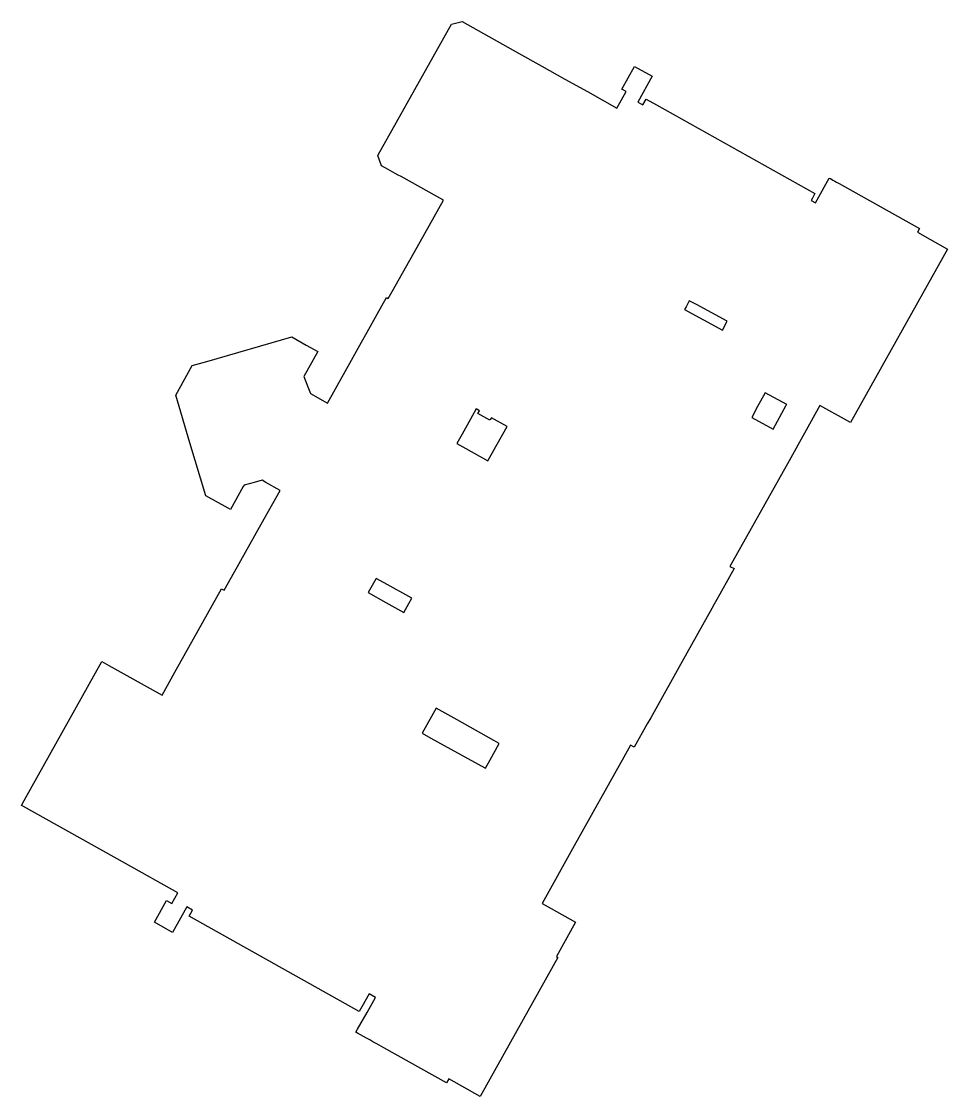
# Model space of a CAD drawing. Extents: x 993905 to 994857, y 222677 to 223782.
import ezdxf

# ---------------------------------------------------------------- set-up
doc = ezdxf.new("R2010")
doc.units = 21
doc.layers.add('PUBLIC_FOOTPRINT', color=4, linetype='Continuous')

msp = doc.modelspace()

# ---------------------------------------------------------------- linework, layer by layer
at = {"layer": 'PUBLIC_FOOTPRINT'}
for points in [[(994486.6, 223710.2), (994516.7, 223693.3), (994526.3, 223710.5), (994522.1, 223712.9), (994535.1, 223736.2), (994553.2, 223726), (994538.3, 223699.5), (994543.7, 223696.5), (994547.1, 223702.5), (994557.7, 223696.6), (994720.5, 223605.5), (994717.9, 223600.8), (994716.6, 223598.4), (994721, 223595.9), (994722.7, 223599), (994735.2, 223621.4), (994736.4, 223620.8), (994739.1, 223619.2), (994741, 223618.2), (994742.7, 223617.2), (994744, 223616.5), (994745.3, 223615.8), (994828.2, 223569.4), (994826.1, 223565.7), (994838.6, 223558.6), (994856.8, 223548.4), (994757.1, 223370.1), (994725.7, 223387.6), (994693.9, 223330.8), (994633.2, 223222.1), (994637.4, 223219.8), (994632.8, 223211.5), (994622.8, 223193.7), (994619.7, 223188.1), (994617.1, 223183.4), (994614.5, 223178.8), (994584.1, 223124.4), (994555.2, 223072.7), (994551.7, 223066.5), (994548.2, 223060.3), (994534.7, 223036.2), (994531, 223038.3), (994524.1, 223025.9), (994473.1, 222934.8), (994440, 222875.6), (994449.3, 222870.4), (994474.5, 222856.3), (994454.7, 222820.9), (994456.3, 222820), (994394.6, 222709.8), (994376.4, 222677.1), (994344, 222695.2), (994341.7, 222691), (994277.4, 222727), (994272.6, 222729.7), (994269.3, 222731.6), (994266, 222733.4), (994262.8, 222735.2), (994259.6, 222737), (994256.4, 222738.8), (994253.2, 222740.5), (994250.1, 222742.3), (994248.6, 222743.2), (994250.3, 222746.3), (994260, 222763.6), (994268.6, 222778.9), (994262.1, 222782.6), (994254.7, 222769.3), (994252.1, 222764.6), (994077.1, 222862.5), (994080.6, 222868.8), (994074.8, 222872.1), (994060, 222845.8), (994041.4, 222856.2), (994054, 222878.7), (994059.5, 222875.6), (994065.5, 222886.5), (994011.7, 222916.6), (993906.8, 222975.3), (993904.8, 222976.4), (993907.5, 222981.4), (993987.5, 223124.2), (993994.4, 223120.3), (994049.3, 223089.6), (994062.5, 223113.2), (994091.3, 223164.7), (994110.5, 223199), (994113.1, 223197.5), (994123.7, 223216.6), (994151.2, 223265.6), (994170.6, 223300.3), (994156.1, 223308.5), (994152.3, 223310.6), (994143.9, 223308.3), (994133.6, 223305.5), (994132.8, 223304.1), (994119.6, 223280.5), (994117.2, 223281.8), (994094.4, 223294.5), (994078, 223349.3), (994063.3, 223398.1), (994080.3, 223428.5), (994095.2, 223432.8), (994182.6, 223458.1), (994197.6, 223449.6), (994209.4, 223443), (994195, 223417.2), (994199.2, 223406.7), (994201.9, 223399.7), (994219.4, 223390), (994244.1, 223434.2), (994249.3, 223443.4), (994254.4, 223452.6), (994260.2, 223463), (994270.5, 223481.3), (994280.1, 223498.4), (994281.9, 223497.4), (994285.9, 223504.6), (994314.5, 223555.7), (994338.5, 223598.5), (994332.5, 223601.9), (994295, 223622.9), (994292.1, 223624.5), (994289, 223626.2), (994281.8, 223630.2), (994275, 223634), (994271.3, 223644.5), (994271.3, 223644.7), (994271.6, 223645.3), (994346.8, 223779.7), (994357.7, 223782.3), (994415.8, 223749.8), (994439.6, 223736.4), (994463.4, 223723.2)], [(994586.5, 223486.3), (994625.5, 223465.1), (994630.4, 223474.1), (994598.9, 223491.2), (994591.4, 223495.2), (994588, 223489)], [(994669.3, 223400.7), (994661.5, 223386.4), (994655.5, 223375.2), (994677.7, 223363.2), (994691.1, 223387.9), (994691.5, 223388.7)], [(994404.2, 223365.9), (994387.9, 223375), (994386.8, 223373.1), (994386.4, 223372.4), (994374.1, 223379.2), (994375.8, 223382.2), (994372.4, 223384.1), (994366.5, 223373.4), (994357.8, 223357.9), (994352.5, 223348.3), (994361.5, 223343.3), (994384.4, 223330.5), (994392.6, 223345.2), (994399.8, 223358.1)], [(994268, 223207.3), (994261.2, 223195.1), (994279.2, 223185.1), (994297.8, 223174.7), (994302.9, 223183.9), (994306, 223189.4), (994277.8, 223205.1), (994269.4, 223209.8)], [(994377.5, 223016.9), (994381.7, 223014.5), (994386.5, 223023.2), (994395.9, 223040.1), (994352.6, 223064.2), (994331, 223076.2), (994316.8, 223050.6), (994325.7, 223045.6)]]:
    msp.add_lwpolyline(points, close=True, dxfattribs=at)

doc.saveas('drawing.dxf')
